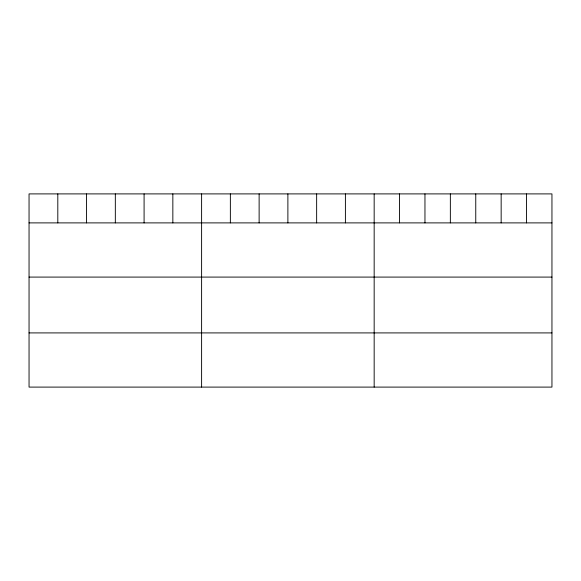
<?xml version="1.0" encoding="UTF-8"?>
<svg xmlns="http://www.w3.org/2000/svg" width="581" height="581" viewBox="0 0 581 581"><rect width="100%" height="100%" fill="white"/><g stroke="black" fill="none" stroke-linecap="round" stroke-linejoin="round"><path stroke-width="0.87" d="M551.95 222.893L551.95 387.099L29.05 387.099L29.05 193.901L551.95 193.901L551.95 222.893L29.05 222.893M29.05 277.086L551.95 277.086M29.05 332.913L551.95 332.913M526.553 193.901L526.553 222.893M501.156 193.901L501.156 222.893M475.759 193.901L475.759 222.893M450.355 193.901L450.355 222.893M424.958 193.901L424.958 222.893M399.561 193.901L399.561 222.893M374.164 193.901L374.164 387.099M345.404 193.901L345.404 222.893M316.645 193.901L316.645 222.893M287.885 193.901L287.885 222.893M259.126 193.901L259.126 222.893M230.366 193.901L230.366 222.893M201.607 193.901L201.607 387.099M172.847 193.901L172.847 222.893M144.088 193.901L144.088 222.893M115.329 193.901L115.329 222.893M86.569 193.901L86.569 222.893M57.809 193.901L57.809 222.893"/></g></svg>
